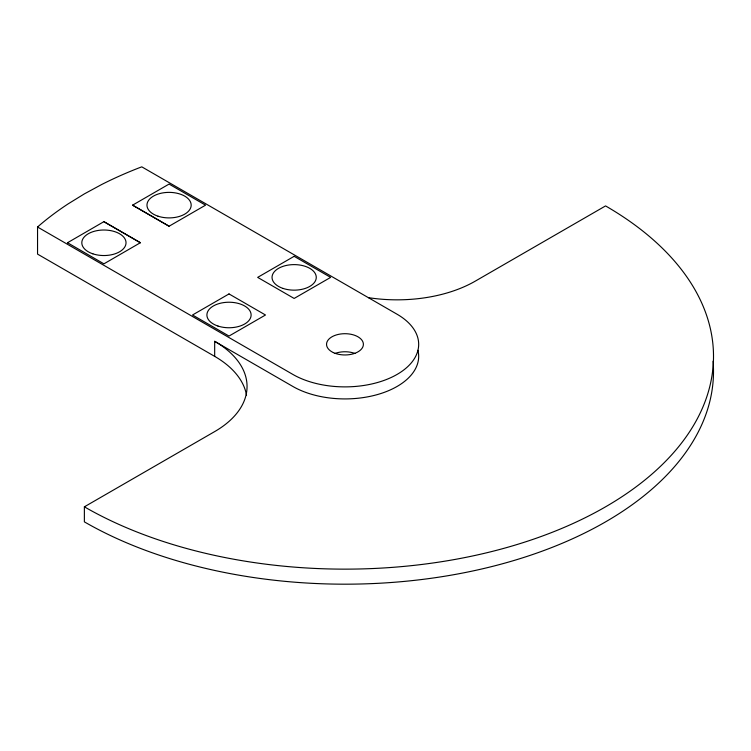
<?xml version="1.0" encoding="UTF-8"?>
<svg xmlns="http://www.w3.org/2000/svg" width="751" height="751" viewBox="0 0 751 751"><rect width="100%" height="100%" fill="white"/><g stroke="black" fill="none" stroke-linecap="round" stroke-linejoin="round"><path stroke-width="1.13" d="M37.55 227.027L39.371 225.413A368.534 212.768 0 0 1 68.219 203.831L84.375 193.88L101.61 184.549A368.534 212.768 0 0 1 138.991 167.895L141.789 166.844L397.082 314.237A73.711 42.554 0 0 1 397.082 374.42A73.711 42.554 0 0 1 292.852 374.42L37.55 227.027L37.55 254.11L214.673 356.368A110.557 63.835 0 0 1 246.525 395.242M67.44 242.78L103.92 221.648L140.399 242.704L103.92 263.836L67.44 242.704M132.589 205.164L169.069 184.079L205.549 205.164L169.069 226.229L132.589 205.164L169.069 226.201M713.075 361.184A368.534 212.768 0 0 1 494.139 565.972A368.534 212.768 0 0 1 84.375 521.861L84.375 506.822L214.673 431.59A110.557 63.835 0 0 0 214.673 341.32L292.852 386.455A73.711 42.554 0 0 0 377.96 394.416A73.711 42.554 0 0 0 417.922 350.313M103.92 221.714L140.399 242.78M214.673 341.32L214.673 356.368M334.927 353.468A18.428 10.636 0 0 1 355.007 353.468M84.375 506.822A368.534 212.768 0 0 0 605.559 506.822A368.534 212.768 0 0 0 605.559 205.915L475.261 281.146A110.557 63.835 0 0 1 368.469 297.659M229.008 293.932L192.519 314.998L229.008 336.054L265.488 314.998L229.008 293.932M294.148 256.316L257.668 277.382L294.148 298.447L330.637 277.382L294.148 256.316M333.369 352.595A18.428 10.636 0 0 0 363.165 345.995A18.428 10.636 0 0 0 338.363 334.402A18.428 10.636 0 0 0 333.369 352.595M217.95 326.047A22.108 12.767 0 0 0 251.116 314.998A22.108 12.767 0 0 0 217.95 303.939A22.108 12.767 0 0 0 217.95 326.047M158.01 216.194A22.108 12.767 0 0 0 191.176 205.145A22.108 12.767 0 0 0 158.01 194.087A22.108 12.767 0 0 0 158.01 216.194M283.099 288.44A22.108 12.767 0 0 0 316.265 277.382A22.108 12.767 0 0 0 283.099 266.323A22.108 12.767 0 0 0 283.099 288.44M92.861 253.829A22.108 12.767 0 0 0 126.027 242.78A22.108 12.767 0 0 0 92.861 231.721A22.108 12.767 0 0 0 92.861 253.829"/></g></svg>
